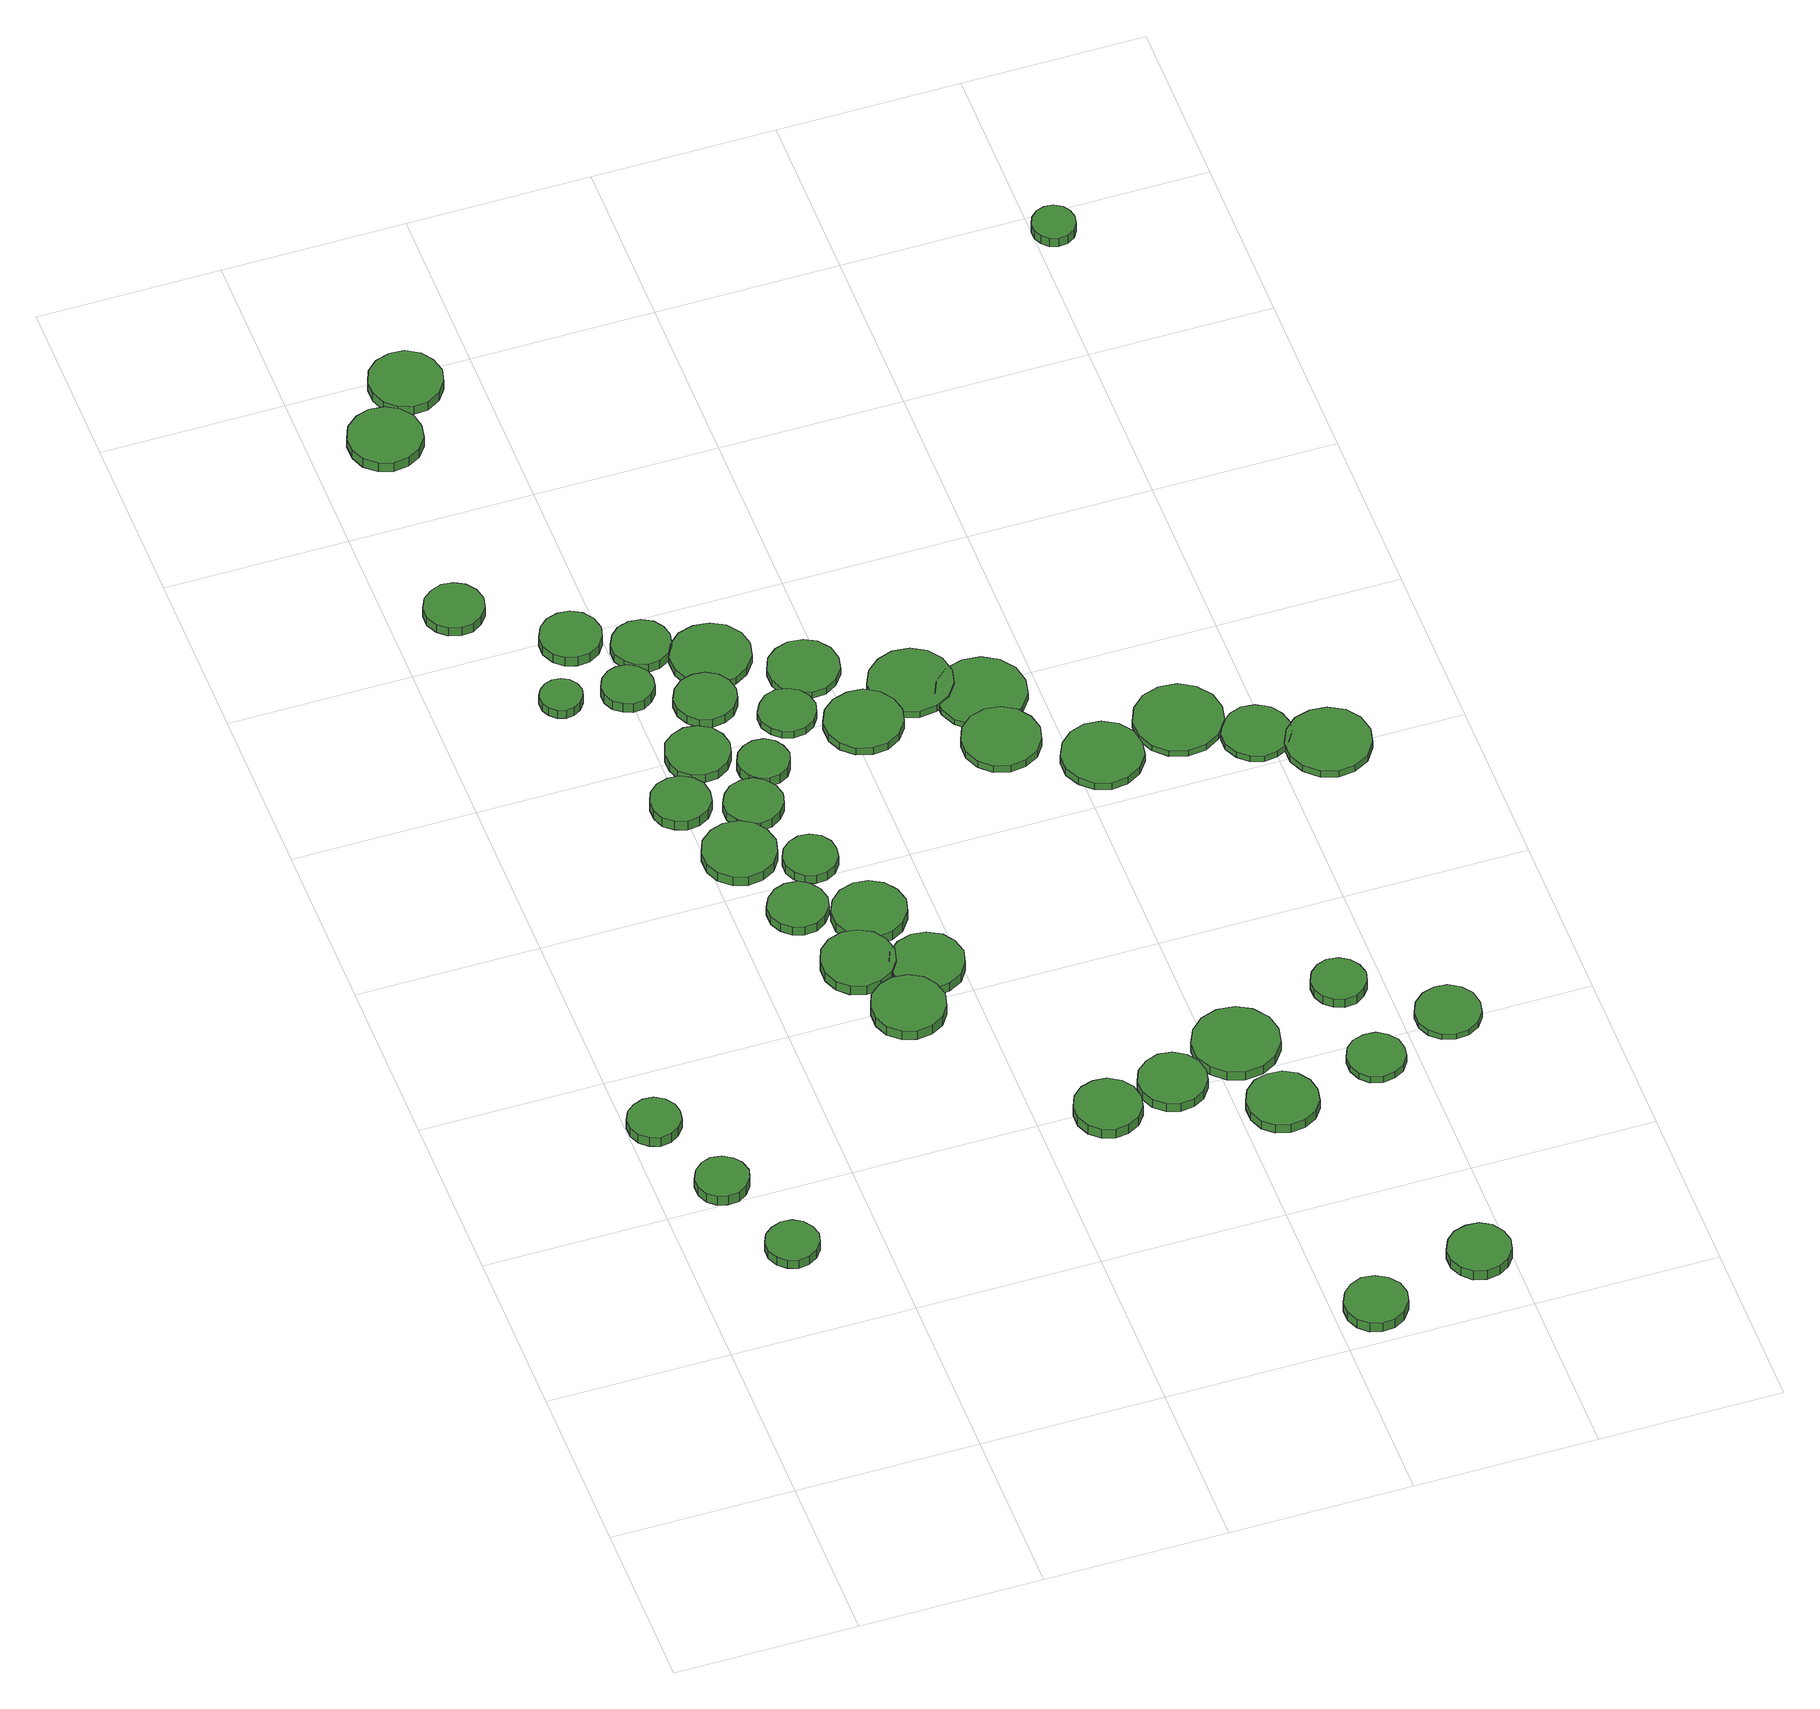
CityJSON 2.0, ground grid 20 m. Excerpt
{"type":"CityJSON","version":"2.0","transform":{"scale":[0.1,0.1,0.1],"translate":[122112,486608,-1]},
"CityObjects":{
"tree1":{"type":"SolitaryVegetationObject","attributes":{"function":"something"},"geometry":[{"type":"MultiSurface","lod":"1","boundaries":[[[0,1,2,3,4,5,6,7,8,9,10,11,12,13,14]],[[15,16,17,18,19,20,21,22,23,24,25,26,27,28,29]],[[0,29,28,1]],[[1,28,27,2]],[[2,27,26,3]],[[3,26,25,4]],[[4,25,24,5]],[[5,24,23,6]],[[6,23,22,7]],[[7,22,21,8]],[[8,21,20,9]],[[9,20,19,10]],[[10,19,18,11]],[[11,18,17,12]],[[12,17,16,13]],[[13,16,15,14]],[[14,15,29,0]]]}]},
"tree2":{"type":"SolitaryVegetationObject","attributes":{"function":"something"},"geometry":[{"type":"MultiSurface","lod":"1","boundaries":[[[30,31,32,33,34,35,36,37,38,39,40,41,42,43,44]],[[45,46,47,48,49,50,51,52,53,54,55,56,57,58,59]],[[30,59,58,31]],[[31,58,57,32]],[[32,57,56,33]],[[33,56,55,34]],[[34,55,54,35]],[[35,54,53,36]],[[36,53,52,37]],[[37,52,51,38]],[[38,51,50,39]],[[39,50,49,40]],[[40,49,48,41]],[[41,48,47,42]],[[42,47,46,43]],[[43,46,45,44]],[[44,45,59,30]]]}]},
"tree3":{"type":"SolitaryVegetationObject","attributes":{"function":"something"},"geometry":[{"type":"MultiSurface","lod":"1","boundaries":[[[60,61,62,63,64,65,66,67,68,69,70,71,72,73,74]],[[75,76,77,78,79,80,81,82,83,84,85,86,87,88,89]],[[60,89,88,61]],[[61,88,87,62]],[[62,87,86,63]],[[63,86,85,64]],[[64,85,84,65]],[[65,84,83,66]],[[66,83,82,67]],[[67,82,81,68]],[[68,81,80,69]],[[69,80,79,70]],[[70,79,78,71]],[[71,78,77,72]],[[72,77,76,73]],[[73,76,75,74]],[[74,75,89,60]]]}]},
"tree4":{"type":"SolitaryVegetationObject","attributes":{"function":"something"},"geometry":[{"type":"MultiSurface","lod":"1","boundaries":[[[90,91,92,93,94,95,96,97,98,99,100,101,102,103,104]],[[105,106,107,108,109,110,111,112,113,114,115,116,117,118,119]],[[90,119,118,91]],[[91,118,117,92]],[[92,117,116,93]],[[93,116,115,94]],[[94,115,114,95]],[[95,114,113,96]],[[96,113,112,97]],[[97,112,111,98]],[[98,111,110,99]],[[99,110,109,100]],[[100,109,108,101]],[[101,108,107,102]],[[102,107,106,103]],[[103,106,105,104]],[[104,105,119,90]]]}]},
"tree5":{"type":"SolitaryVegetationObject","attributes":{"function":"something"},"geometry":[{"type":"MultiSurface","lod":"1","boundaries":[[[120,121,122,123,124,125,126,127,128,129,130,131,132,133,134]],[[135,136,137,138,139,140,141,142,143,144,145,146,147,148,149]],[[120,149,148,121]],[[121,148,147,122]],[[122,147,146,123]],[[123,146,145,124]],[[124,145,144,125]],[[125,144,143,126]],[[126,143,142,127]],[[127,142,141,128]],[[128,141,140,129]],[[129,140,139,130]],[[130,139,138,131]],[[131,138,137,132]],[[132,137,136,133]],[[133,136,135,134]],[[134,135,149,120]]]}]},
"tree6":{"type":"SolitaryVegetationObject","attributes":{"function":"something"},"geometry":[{"type":"MultiSurface","lod":"1","boundaries":[[[150,151,152,153,154,155,156,157,158,159,160,161,162,163,164]],[[165,166,167,168,169,170,171,172,173,174,175,176,177,178,179]],[[150,179,178,151]],[[151,178,177,152]],[[152,177,176,153]],[[153,176,175,154]],[[154,175,174,155]],[[155,174,173,156]],[[156,173,172,157]],[[157,172,171,158]],[[158,171,170,159]],[[159,170,169,160]],[[160,169,168,161]],[[161,168,167,162]],[[162,167,166,163]],[[163,166,165,164]],[[164,165,179,150]]]}]},
"tree7":{"type":"SolitaryVegetationObject","attributes":{"function":"something"},"geometry":[{"type":"MultiSurface","lod":"1","boundaries":[[[180,181,182,183,184,185,186,187,188,189,190,191,192,193,194]],[[195,196,197,198,199,200,201,202,203,204,205,206,207,208,209]],[[180,209,208,181]],[[181,208,207,182]],[[182,207,206,183]],[[183,206,205,184]],[[184,205,204,185]],[[185,204,203,186]],[[186,203,202,187]],[[187,202,201,188]],[[188,201,200,189]],[[189,200,199,190]],[[190,199,198,191]],[[191,198,197,192]],[[192,197,196,193]],[[193,196,195,194]],[[194,195,209,180]]]}]},
"tree8":{"type":"SolitaryVegetationObject","attributes":{"function":"something"},"geometry":[{"type":"MultiSurface","lod":"1","boundaries":[[[210,211,212,213,214,215,216,217,218,219,220,221,222,223,224]],[[225,226,227,228,229,230,231,232,233,234,235,236,237,238,239]],[[210,239,238,211]],[[211,238,237,212]],[[212,237,236,213]],[[213,236,235,214]],[[214,235,234,215]],[[215,234,233,216]],[[216,233,232,217]],[[217,232,231,218]],[[218,231,230,219]],[[219,230,229,220]],[[220,229,228,221]],[[221,228,227,222]],[[222,227,226,223]],[[223,226,225,224]],[[224,225,239,210]]]}]},
"tree9":{"type":"SolitaryVegetationObject","attributes":{"function":"something"},"geometry":[{"type":"MultiSurface","lod":"1","boundaries":[[[240,241,242,243,244,245,246,247,248,249,250,251,252,253,254]],[[255,256,257,258,259,260,261,262,263,264,265,266,267,268,269]],[[240,269,268,241]],[[241,268,267,242]],[[242,267,266,243]],[[243,266,265,244]],[[244,265,264,245]],[[245,264,263,246]],[[246,263,262,247]],[[247,262,261,248]],[[248,261,260,249]],[[249,260,259,250]],[[250,259,258,251]],[[251,258,257,252]],[[252,257,256,253]],[[253,256,255,254]],[[254,255,269,240]]]}]},
"tree10":{"type":"SolitaryVegetationObject","attributes":{"function":"something"},"geometry":[{"type":"MultiSurface","lod":"1","boundaries":[[[270,271,272,273,274,275,276,277,278,279,280,281,282,283,284]],[[285,286,287,288,289,290,291,292,293,294,295,296,297,298,299]],[[270,299,298,271]],[[271,298,297,272]],[[272,297,296,273]],[[273,296,295,274]],[[274,295,294,275]],[[275,294,293,276]],[[276,293,292,277]],[[277,292,291,278]],[[278,291,290,279]],[[279,290,289,280]],[[280,289,288,281]],[[281,288,287,282]],[[282,287,286,283]],[[283,286,285,284]],[[284,285,299,270]]]}]},
"tree11":{"type":"SolitaryVegetationObject","attributes":{"function":"something"},"geometry":[{"type":"MultiSurface","lod":"1","boundaries":[[[300,301,302,303,304,305,306,307,308,309,310,311,312,313,314]],[[315,316,317,318,319,320,321,322,323,324,325,326,327,328,329]],[[300,329,328,301]],[[301,328,327,302]],[[302,327,326,303]],[[303,326,325,304]],[[304,325,324,305]],[[305,324,323,306]],[[306,323,322,307]],[[307,322,321,308]],[[308,321,320,309]],[[309,320,319,310]],[[310,319,318,311]],[[311,318,317,312]],[[312,317,316,313]],[[313,316,315,314]],[[314,315,329,300]]]}]},
"tree12":{"type":"SolitaryVegetationObject","attributes":{"function":"something"},"geometry":[{"type":"MultiSurface","lod":"1","boundaries":[[[330,331,332,333,334,335,336,337,338,339,340,341,342,343,344]],[[345,346,347,348,349,350,351,352,353,354,355,356,357,358,359]],[[330,359,358,331]],[[331,358,357,332]],[[332,357,356,333]],[[333,356,355,334]],[[334,355,354,335]],[[335,354,353,336]],[[336,353,352,337]],[[337,352,351,338]],[[338,351,350,339]],[[339,350,349,340]],[[340,349,348,341]],[[341,348,347,342]],[[342,347,346,343]],[[343,346,345,344]],[[344,345,359,330]]]}]},
"tree13":{"type":"SolitaryVegetationObject","attributes":{"function":"something"},"geometry":[{"type":"MultiSurface","lod":"1","boundaries":[[[360,361,362,363,364,365,366,367,368,369,370,371,372,373,374]],[[375,376,377,378,379,380,381,382,383,384,385,386,387,388,389]],[[360,389,388,361]],[[361,388,387,362]],[[362,387,386,363]],[[363,386,385,364]],[[364,385,384,365]],[[365,384,383,366]],[[366,383,382,367]],[[367,382,381,368]],[[368,381,380,369]],[[369,380,379,370]],[[370,379,378,371]],[[371,378,377,372]],[[372,377,376,373]],[[373,376,375,374]],[[374,375,389,360]]]}]},
"tree14":{"type":"SolitaryVegetationObject","attributes":{"function":"something"},"geometry":[{"type":"MultiSurface","lod":"1","boundaries":[[[390,391,392,393,394,395,396,397,398,399,400,401,402,403,404]],[[405,406,407,408,409,410,411,412,413,414,415,416,417,418,419]],[[390,419,418,391]],[[391,418,417,392]],[[392,417,416,393]],[[393,416,415,394]],[[394,415,414,395]],[[395,414,413,396]],[[396,413,412,397]],[[397,412,411,398]],[[398,411,410,399]],[[399,410,409,400]],[[400,409,408,401]],[[401,408,407,402]],[[402,407,406,403]],[[403,406,405,404]],[[404,405,419,390]]]}]},
"tree15":{"type":"SolitaryVegetationObject","attributes":{"function":"something"},"geometry":[{"type":"MultiSurface","lod":"1","boundaries":[[[420,421,422,423,424,425,426,427,428,429,430,431,432,433,434]],[[435,436,437,438,439,440,441,442,443,444,445,446,447,448,449]],[[420,449,448,421]],[[421,448,447,422]],[[422,447,446,423]],[[423,446,445,424]],[[424,445,444,425]],[[425,444,443,426]],[[426,443,442,427]],[[427,442,441,428]],[[428,441,440,429]],[[429,440,439,430]],[[430,439,438,431]],[[431,438,437,432]],[[432,437,436,433]],[[433,436,435,434]],[[434,435,449,420]]]}]},
"tree16":{"type":"SolitaryVegetationObject","attributes":{"function":"something"},"geometry":[{"type":"MultiSurface","lod":"1","boundaries":[[[450,451,452,453,454,455,456,457,458,459,460,461,462,463,464]],[[465,466,467,468,469,470,471,472,473,474,475,476,477,478,479]],[[450,479,478,451]],[[451,478,477,452]],[[452,477,476,453]],[[453,476,475,454]],[[454,475,474,455]],[[455,474,473,456]],[[456,473,472,457]],[[457,472,471,458]],[[458,471,470,459]],[[459,470,469,460]],[[460,469,468,461]],[[461,468,467,462]],[[462,467,466,463]],[[463,466,465,464]],[[464,465,479,450]]]}]},
"tree17":{"type":"SolitaryVegetationObject","attributes":{"function":"something"},"geometry":[{"type":"MultiSurface","lod":"1","boundaries":[[[480,481,482,483,484,485,486,487,488,489,490,491,492,493,494]],[[495,496,497,498,499,500,501,502,503,504,505,506,507,508,509]],[[480,509,508,481]],[[481,508,507,482]],[[482,507,506,483]],[[483,506,505,484]],[[484,505,504,485]],[[485,504,503,486]],[[486,503,502,487]],[[487,502,501,488]],[[488,501,500,489]],[[489,500,499,490]],[[490,499,498,491]],[[491,498,497,492]],[[492,497,496,493]],[[493,496,495,494]],[[494,495,509,480]]]}]},
"tree18":{"type":"SolitaryVegetationObject","attributes":{"function":"something"},"geometry":[{"type":"MultiSurface","lod":"1","boundaries":[[[510,511,512,513,514,515,516,517,518,519,520,521,522,523,524]],[[525,526,527,528,529,530,531,532,533,534,535,536,537,538,539]],[[510,539,538,511]],[[511,538,537,512]],[[512,537,536,513]],[[513,536,535,514]],[[514,535,534,515]],[[515,534,533,516]],[[516,533,532,517]],[[517,532,531,518]],[[518,531,530,519]],[[519,530,529,520]],[[520,529,528,521]],[[521,528,527,522]],[[522,527,526,523]],[[523,526,525,524]],[[524,525,539,510]]]}]},
"tree19":{"type":"SolitaryVegetationObject","attributes":{"function":"something"},"geometry":[{"type":"MultiSurface","lod":"1","boundaries":[[[540,541,542,543,544,545,546,547,548,549,550,551,552,553,554]],[[555,556,557,558,559,560,561,562,563,564,565,566,567,568,569]],[[540,569,568,541]],[[541,568,567,542]],[[542,567,566,543]],[[543,566,565,544]],[[544,565,564,545]],[[545,564,563,546]],[[546,563,562,547]],[[547,562,561,548]],[[548,561,560,549]],[[549,560,559,550]],[[550,559,558,551]],[[551,558,557,552]],[[552,557,556,553]],[[553,556,555,554]],[[554,555,569,540]]]}]},
"tree20":{"type":"SolitaryVegetationObject","attributes":{"function":"something"},"geometry":[{"type":"MultiSurface","lod":"1","boundaries":[[[570,571,572,573,574,575,576,577,578,579,580,581,582,583,584]],[[585,586,587,588,589,590,591,592,593,594,595,596,597,598,599]],[[570,599,598,571]],[[571,598,597,572]],[[572,597,596,573]],[[573,596,595,574]],[[574,595,594,575]],[[575,594,593,576]],[[576,593,592,577]],[[577,592,591,578]],[[578,591,590,579]],[[579,590,589,580]],[[580,589,588,581]],[[581,588,587,582]],[[582,587,586,583]],[[583,586,585,584]],[[584,585,599,570]]]}]},
"tree21":{"type":"SolitaryVegetationObject","attributes":{"function":"something"},"geometry":[{"type":"MultiSurface","lod":"1","boundaries":[[[600,601,602,603,604,605,606,607,608,609,610,611,612,613,614]],[[615,616,617,618,619,620,621,622,623,624,625,626,627,628,629]],[[600,629,628,601]],[[601,628,627,602]],[[602,627,626,603]],[[603,626,625,604]],[[604,625,624,605]],[[605,624,623,606]],[[606,623,622,607]],[[607,622,621,608]],[[608,621,620,609]],[[609,620,619,610]],[[610,619,618,611]],[[611,618,617,612]],[[612,617,616,613]],[[613,616,615,614]],[[614,615,629,600]]]}]},
"tree22":{"type":"SolitaryVegetationObject","attributes":{"function":"something"},"geometry":[{"type":"MultiSurface","lod":"1","boundaries":[[[630,631,632,633,634,635,636,637,638,639,640,641,642,643,644]],[[645,646,647,648,649,650,651,652,653,654,655,656,657,658,659]],[[630,659,658,631]],[[631,658,657,632]],[[632,657,656,633]],[[633,656,655,634]],[[634,655,654,635]],[[635,654,653,636]],[[636,653,652,637]],[[637,652,651,638]],[[638,651,650,639]],[[639,650,649,640]],[[640,649,648,641]],[[641,648,647,642]],[[642,647,646,643]],[[643,646,645,644]],[[644,645,659,630]]]}]},
"tree23":{"type":"SolitaryVegetationObject","attributes":{"function":"something"},"geometry":[{"type":"MultiSurface","lod":"1","boundaries":[[[660,661,662,663,664,665,666,667,668,669,670,671,672,673,674]],[[675,676,677,678,679,680,681,682,683,684,685,686,687,688,689]],[[660,689,688,661]],[[661,688,687,662]],[[662,687,686,663]],[[663,686,685,664]],[[664,685,684,665]],[[665,684,683,666]],[[666,683,682,667]],[[667,682,681,668]],[[668,681,680,669]],[[669,680,679,670]],[[670,679,678,671]],[[671,678,677,672]],[[672,677,676,673]],[[673,676,675,674]],[[674,675,689,660]]]}]},
"tree24":{"type":"SolitaryVegetationObject","attributes":{"function":"something"},"geometry":[{"type":"MultiSurface","lod":"1","boundaries":[[[690,691,692,693,694,695,696,697,698,699,700,701,702,703,704]],[[705,706,707,708,709,710,711,712,713,714,715,716,717,718,719]],[[690,719,718,691]],[[691,718,717,692]],[[692,717,716,693]],[[693,716,715,694]],[[694,715,714,695]],[[695,714,713,696]],[[696,713,712,697]],[[697,712,711,698]],[[698,711,710,699]],[[699,710,709,700]],[[700,709,708,701]],[[701,708,707,702]],[[702,707,706,703]],[[703,706,705,704]],[[704,705,719,690]]]}]},
"tree25":{"type":"SolitaryVegetationObject","attributes":{"function":"something"},"geometry":[{"type":"MultiSurface","lod":"1","boundaries":[[[720,721,722,723,724,725,726,727,728,729,730,731,732,733,734]],[[735,736,737,738,739,740,741,742,743,744,745,746,747,748,749]],[[720,749,748,721]],[[721,748,747,722]],[[722,747,746,723]],[[723,746,745,724]],[[724,745,744,725]],[[725,744,743,726]],[[726,743,742,727]],[[727,742,741,728]],[[728,741,740,729]],[[729,740,739,730]],[[730,739,738,731]],[[731,738,737,732]],[[732,737,736,733]],[[733,736,735,734]],[[734,735,749,720]]]}]},
"tree26":{"type":"SolitaryVegetationObject","attributes":{"function":"something"},"geometry":[{"type":"MultiSurface","lod":"1","boundaries":[[[750,751,752,753,754,755,756,757,758,759,760,761,762,763,764]],[[765,766,767,768,769,770,771,772,773,774,775,776,777,778,779]],[[750,779,778,751]],[[751,778,777,752]],[[752,777,776,753]],[[753,776,775,754]],[[754,775,774,755]],[[755,774,773,756]],[[756,773,772,757]],[[757,772,771,758]],[[758,771,770,759]],[[759,770,769,760]],[[760,769,768,761]],[[761,768,767,762]],[[762,767,766,763]],[[763,766,765,764]],[[764,765,779,750]]]}]},
"tree27":{"type":"SolitaryVegetationObject","attributes":{"function":"something"},"geometry":[{"type":"MultiSurface","lod":"1","boundaries":[[[780,781,782,783,784,785,786,787,788,789,790,791,792,793,794]],[[795,796,797,798,799,800,801,802,803,804,805,806,807,808,809]],[[780,809,808,781]],[[781,808,807,782]],[[782,807,806,783]],[[783,806,805,784]],[[784,805,804,785]],[[785,804,803,786]],[[786,803,802,787]],[[787,802,801,788]],[[788,801,800,789]],[[789,800,799,790]],[[790,799,798,791]],[[791,798,797,792]],[[792,797,796,793]],[[793,796,795,794]],[[794,795,809,780]]]}]},
"tree28":{"type":"SolitaryVegetationObject","attributes":{"function":"something"},"geometry":[{"type":"MultiSurface","lod":"1","boundaries":[[[810,811,812,813,814,815,816,817,818,819,820,821,822,823,824]],[[825,826,827,828,829,830,831,832,833,834,835,836,837,838,839]],[[810,839,838,811]],[[811,838,837,812]],[[812,837,836,813]],[[813,836,835,814]],[[814,835,834,815]],[[815,834,833,816]],[[816,833,832,817]],[[817,832,831,818]],[[818,831,830,819]],[[819,830,829,820]],[[820,829,828,821]],[[821,828,827,822]],[[822,827,826,823]],[[823,826,825,824]],[[824,825,839,810]]]}]},
"tree29":{"type":"SolitaryVegetationObject","attributes":{"function":"something"},"geometry":[{"type":"MultiSurface","lod":"1","boundaries":[[[840,841,842,843,844,845,846,847,848,849,850,851,852,853,854]],[[855,856,857,858,859,860,861,862,863,864,865,866,867,868,869]],[[840,869,868,841]],[[841,868,867,842]],[[842,867,866,843]],[[843,866,865,844]],[[844,865,864,845]],[[845,864,863,846]],[[846,863,862,847]],[[847,862,861,848]],[[848,861,860,849]],[[849,860,859,850]],[[850,859,858,851]],[[851,858,857,852]],[[852,857,856,853]],[[853,856,855,854]],[[854,855,869,840]]]}]},
"tree30":{"type":"SolitaryVegetationObject","attributes":{"function":"something"},"geometry":[{"type":"MultiSurface","lod":"1","boundaries":[[[870,871,872,873,874,875,876,877,878,879,880,881,882,883,884]],[[885,886,887,888,889,890,891,892,893,894,895,896,897,898,899]],[[870,899,898,871]],[[871,898,897,872]],[[872,897,896,873]],[[873,896,895,874]],[[874,895,894,875]],[[875,894,893,876]],[[876,893,892,877]],[[877,892,891,878]],[[878,891,890,879]],[[879,890,889,880]],[[880,889,888,881]],[[881,888,887,882]],[[882,887,886,883]],[[883,886,885,884]],[[884,885,899,870]]]}]},
"tree31":{"type":"SolitaryVegetationObject","attributes":{"function":"something"},"geometry":[{"type":"MultiSurface","lod":"1","boundaries":[[[900,901,902,903,904,905,906,907,908,909,910,911,912,913,914]],[[915,916,917,918,919,920,921,922,923,924,925,926,927,928,929]],[[900,929,928,901]],[[901,928,927,902]],[[902,927,926,903]],[[903,926,925,904]],[[904,925,924,905]],[[905,924,923,906]],[[906,923,922,907]],[[907,922,921,908]],[[908,921,920,909]],[[909,920,919,910]],[[910,919,918,911]],[[911,918,917,912]],[[912,917,916,913]],[[913,916,915,914]],[[914,915,929,900]]]}]},
"tree32":{"type":"SolitaryVegetationObject","attributes":{"function":"something"},"geometry":[{"type":"MultiSurface","lod":"1","boundaries":[[[930,931,932,933,934,935,936,937,938,939,940,941,942,943,944]],[[945,946,947,948,949,950,951,952,953,954,955,956,957,958,959]],[[930,959,958,931]],[[931,958,957,932]],[[932,957,956,933]],[[933,956,955,934]],[[934,955,954,935]],[[935,954,953,936]],[[936,953,952,937]],[[937,952,951,938]],[[938,951,950,939]],[[939,950,949,940]],[[940,949,948,941]],[[941,948,947,942]],[[942,947,946,943]],[[943,946,945,944]],[[944,945,959,930]]]}]},
"tree33":{"type":"SolitaryVegetationObject","attributes":{"function":"something"},"geometry":[{"type":"MultiSurface","lod":"1","boundaries":[[[960,961,962,963,964,965,966,967,968,969,970,971,972,973,974]],[[975,976,977,978,979,980,981,982,983,984,985,986,987,988,989]],[[960,989,988,961]],[[961,988,987,962]],[[962,987,986,963]],[[963,986,985,964]],[[964,985,984,965]],[[965,984,983,966]],[[966,983,982,967]],[[967,982,981,968]],[[968,981,980,969]],[[969,980,979,970]],[[970,979,978,971]],[[971,978,977,972]],[[972,977,976,973]],[[973,976,975,974]],[[974,975,989,960]]]}]},
"tree34":{"type":"SolitaryVegetationObject","attributes":{"function":"something"},"geometry":[{"type":"MultiSurface","lod":"1","boundaries":[[[990,991,992,993,994,995,996,997,998,999,1000,1001,1002,1003,1004]],[[1005,1006,1007,1008,1009,1010,1011,1012,1013,1014,1015,1016,1017,1018,1019]],[[990,1019,1018,991]],[[991,1018,1017,992]],[[992,1017,1016,993]],[[993,1016,1015,994]],[[994,1015,1014,995]],[[995,1014,1013,996]],[[996,1013,1012,997]],[[997,1012,1011,998]],[[998,1011,1010,999]],[[999,1010,1009,1000]],[[1000,1009,1008,1001]],[[1001,1008,1007,1002]],[[1002,1007,1006,1003]],[[1003,1006,1005,1004]],[[1004,1005,1019,990]]]}]},
"tree35":{"type":"SolitaryVegetationObject","attributes":{"function":"something"},"geometry":[{"type":"MultiSurface","lod":"1","boundaries":[[[1020,1021,1022,1023,1024,1025,1026,1027,1028,1029,1030,1031,1032,1033,1034]],[[1035,1036,1037,1038,1039,1040,1041,1042,1043,1044,1045,1046,1047,1048,1049]],[[1020,1049,1048,1021]],[[1021,1048,1047,1022]],[[1022,1047,1046,1023]],[[1023,1046,1045,1024]],[[1024,1045,1044,1025]],[[1025,1044,1043,1026]],[[1026,1043,1042,1027]],[[1027,1042,1041,1028]],[[1028,1041,1040,1029]],[[1029,1040,1039,1030]],[[1030,1039,1038,1031]],[[1031,1038,1037,1032]],[[1032,1037,1036,1033]],[[1033,1036,1035,1034]],[[1034,1035,1049,1020]]]}]},
"tree36":{"type":"SolitaryVegetationObject","attributes":{"function":"something"},"geometry":[{"type":"MultiSurface","lod":"1","boundaries":[[[1050,1051,1052,1053,1054,1055,1056,1057,1058,1059,1060,1061,1062,1063,1064]],[[1065,1066,1067,1068,1069,1070,1071,1072,1073,1074,1075,1076,1077,1078,1079]],[[1050,1079,1078,1051]],[[1051,1078,1077,1052]],[[1052,1077,1076,1053]],[[1053,1076,1075,1054]],[[1054,1075,1074,1055]],[[1055,1074,1073,1056]],[[1056,1073,1072,1057]],[[1057,1072,1071,1058]],[[1058,1071,1070,1059]],[[1059,1070,1069,1060]],[[1060,1069,1068,1061]],[[1061,1068,1067,1062]],[[1062,1067,1066,1063]],[[1063,1066,1065,1064]],[[1064,1065,1079,1050]]]}]},
"tree37":{"type":"SolitaryVegetationObject","attributes":{"function":"something"},"geometry":[{"type":"MultiSurface","lod":"1","boundaries":[[[1080,1081,1082,1083,1084,1085,1086,1087,1088,1089,1090,1091,1092,1093,1094]],[[1095,1096,1097,1098,1099,1100,1101,1102,1103,1104,1105,1106,1107,1108,1109]],[[1080,1109,1108,1081]],[[1081,1108,1107,1082]],[[1082,1107,1106,1083]],[[1083,1106,1105,1084]],[[1084,1105,1104,1085]],[[1085,1104,1103,1086]],[[1086,1103,1102,1087]],[[1087,1102,1101,1088]],[[1088,1101,1100,1089]],[[1089,1100,1099,1090]],[[1090,1099,1098,1091]],[[1091,1098,1097,1092]],[[1092,1097,1096,1093]],[[1093,1096,1095,1094]],[[1094,1095,1109,1080]]]}]},
"tree38":{"type":"SolitaryVegetationObject","attributes":{"function":"something"},"geometry":[{"type":"MultiSurface","lod":"1","boundaries":[[[1110,1111,1112,1113,1114,1115,1116,1117,1118,1119,1120,1121,1122,1123,1124]],[[1125,1126,1127,1128,1129,1130,1131,1132,1133,1134,1135,1136,1137,1138,1139]],[[1110,1139,1138,1111]],[[1111,1138,1137,1112]],[[1112,1137,1136,1113]],[[1113,1136,1135,1114]],[[1114,1135,1134,1115]],[[1115,1134,1133,1116]],[[1116,1133,1132,1117]],[[1117,1132,1131,1118]],[[1118,1131,1130,1119]],[[1119,1130,1129,1120]],[[1120,1129,1128,1121]],[[1121,1128,1127,1122]],[[1122,1127,1126,1123]],[[1123,1126,1125,1124]],[[1124,1125,1139,1110]]]}]},
"tree39":{"type":"SolitaryVegetationObject","attributes":{"function":"something"},"geometry":[{"type":"MultiSurface","lod":"1","boundaries":[[[1140,1141,1142,1143,1144,1145,1146,1147,1148,1149,1150,1151,1152,1153,1154]],[[1155,1156,1157,1158,1159,1160,1161,1162,1163,1164,1165,1166,1167,1168,1169]],[[1140,1169,1168,1141]],[[1141,1168,1167,1142]],[[1142,1167,1166,1143]],[[1143,1166,1165,1144]],[[1144,1165,1164,1145]],[[1145,1164,1163,1146]],[[1146,1163,1162,1147]],[[1147,1162,1161,1148]],[[1148,1161,1160,1149]],[[1149,1160,1159,1150]],[[1150,1159,1158,1151]],[[1151,1158,1157,1152]],[[1152,1157,1156,1153]],[[1153,1156,1155,1154]],[[1154,1155,1169,1140]]]}]},
"tree40":{"type":"SolitaryVegetationObject","attributes":{"function":"something"},"geometry":[{"type":"MultiSurface","lod":"1","boundaries":[[[1170,1171,1172,1173,1174,1175,1176,1177,1178,1179,1180,1181,1182,1183,1184]],[[1185,1186,1187,1188,1189,1190,1191,1192,1193,1194,1195,1196,1197,1198,1199]],[[1170,1199,1198,1171]],[[1171,1198,1197,1172]],[[1172,1197,1196,1173]],[[1173,1196,1195,1174]],[[1174,1195,1194,1175]],[[1175,1194,1193,1176]],[[1176,1193,1192,1177]],[[1177,1192,1191,1178]],[[1178,1191,1190,1179]],[[1179,1190,1189,1180]],[[1180,1189,1188,1181]],[[1181,1188,1187,1182]],[[1182,1187,1186,1183]],[[1183,1186,1185,1184]],[[1184,1185,1199,1170]]]}]},
"tree41":{"type":"SolitaryVegetationObject","attributes":{"function":"something"},"geometry":[{"type":"MultiSurface","lod":"1","boundaries":[[[1200,1201,1202,1203,1204,1205,1206,1207,1208,1209,1210,1211,1212,1213,1214]],[[1215,1216,1217,1218,1219,1220,1221,1222,1223,1224,1225,1226,1227,1228,1229]],[[1200,1229,1228,1201]],[[1201,1228,1227,1202]],[[1202,1227,1226,1203]],[[1203,1226,1225,1204]],[[1204,1225,1224,1205]],[[1205,1224,1223,1206]],[[1206,1223,1222,1207]],[[1207,1222,1221,1208]],[[1208,1221,1220,1209]],[[1209,1220,1219,1210]],[[1210,1219,1218,1211]],[[1211,1218,1217,1212]],[[1212,1217,1216,1213]],[[1213,1216,1215,1214]],[[1214,1215,1229,1200]]]}]},
"tree42":{"type":"SolitaryVegetationObject","attributes":{"function":"something"},"geometry":[{"type":"MultiSurface","lod":"1","boundaries":[[[1230,1231,1232,1233,1234,1235,1236,1237,1238,1239,1240,1241,1242,1243,1244]],[[1245,1246,1247,1248,1249,1250,1251,1252,1253,1254,1255,1256,1257,1258,1259]],[[1230,1259,1258,1231]],[[1231,1258,1257,1232]],[[1232,1257,1256,1233]],[[1233,1256,1255,1234]],[[1234,1255,1254,1235]],[[1235,1254,1253,1236]],[[1236,1253,1252,1237]],[[1237,1252,1251,1238]],[[1238,1251,1250,1239]],[[1239,1250,1249,1240]],[[1240,1249,1248,1241]],[[1241,1248,1247,1242]],[[1242,1247,1246,1243]],[[1243,1246,1245,1244]],[[1244,1245,1259,1230]]]}]},
"tree43":{"type":"SolitaryVegetationObject","attributes":{"function":"something"},"geometry":[{"type":"MultiSurface","lod":"1","boundaries":[[[1260,1261,1262,1263,1264,1265,1266,1267,1268,1269,1270,1271,1272,1273,1274]],[[1275,1276,1277,1278,1279,1280,1281,1282,1283,1284,1285,1286,1287,1288,1289]],[[1260,1289,1288,1261]],[[1261,1288,1287,1262]],[[1262,1287,1286,1263]],[[1263,1286,1285,1264]],[[1264,1285,1284,1265]],[[1265,1284,1283,1266]],[[1266,1283,1282,1267]],[[1267,1282,1281,1268]],[[1268,1281,1280,1269]],[[1269,1280,1279,1270]],[[1270,1279,1278,1271]],[[1271,1278,1277,1272]],[[1272,1277,1276,1273]],[[1273,1276,1275,1274]],[[1274,1275,1289,1260]]]}]}
},
"vertices":[
[56,523,26],[54,534,26],[47,544,26],[37,550,26],[25,551,26],[14,547,26],[5,540,26],[0,529,26],[0,517,26],[5,506,26],[14,498,26],[25,494,26],[37,496,26],[47,502,26],[54,511,26],[54,511,13],[47,502,13],[37,496,13],[25,494,13],[14,498,13],[5,506,13],[0,517,13],[0,529,13],[5,540,13],[14,547,13],[25,551,13],[37,550,13],[47,544,13],[54,534,13],[56,523,13],
[95,420,29],[92,432,29],[85,441,29],[75,447,29],[63,449,29],[52,445,29],[43,437,29],[38,426,29],[38,414,29],[43,403,29],[52,395,29],[63,392,29],[75,393,29],[85,399,29],[92,409,29],[92,409,16],[85,399,16],[75,393,16],[63,392,16],[52,395,16],[43,403,16],[38,414,16],[38,426,16],[43,437,16],[52,445,16],[63,449,16],[75,447,16],[85,441,16],[92,432,16],[95,420,16],
[133,310,32],[130,321,32],[123,331,32],[113,337,32],[101,338,32],[90,334,32],[81,327,32],[76,316,32],[76,304,32],[81,293,32],[90,285,32],[101,281,32],[113,283,32],[123,289,32],[130,298,32],[130,298,20],[123,289,20],[113,283,20],[101,281,20],[90,285,20],[81,293,20],[76,304,20],[76,316,20],[81,327,20],[90,334,20],[101,338,20],[113,337,20],[123,331,20],[130,321,20],[133,310,20],
[99,1264,27],[96,1277,27],[88,1288,27],[77,1294,27],[64,1296,27],[51,1291,27],[41,1283,27],[35,1270,27],[35,1257,27],[41,1245,27],[51,1236,27],[64,1232,27],[77,1233,27],[88,1240,27],[96,1250,27],[96,1250,15],[88,1240,15],[77,1233,15],[64,1232,15],[51,1236,15],[41,1245,15],[35,1257,15],[35,1270,15],[41,1283,15],[51,1291,15],[64,1296,15],[77,1294,15],[88,1288,15],[96,1277,15],[99,1264,15],
[153,1112,26],[151,1121,26],[145,1129,26],[137,1133,26],[128,1134,26],[119,1131,26],[112,1125,26],[108,1117,26],[108,1107,26],[112,1099,26],[119,1092,26],[128,1089,26],[137,1090,26],[145,1095,26],[151,1103,26],[151,1103,14],[145,1095,14],[137,1090,14],[128,1089,14],[119,1092,14],[112,1099,14],[108,1107,14],[108,1117,14],[112,1125,14],[119,1131,14],[128,1134,14],[137,1133,14],[145,1129,14],[151,1121,14],[153,1112,14],
[230,934,26],[228,948,26],[220,958,26],[208,965,26],[195,966,26],[182,962,26],[172,953,26],[167,941,26],[167,928,26],[172,915,26],[182,907,26],[195,902,26],[208,904,26],[220,910,26],[228,921,26],[228,921,13],[220,910,13],[208,904,13],[195,902,13],[182,907,13],[172,915,13],[167,928,13],[167,941,13],[172,953,13],[182,962,13],[195,966,13],[208,965,13],[220,958,13],[228,948,13],[230,934,13],
[272,849,26],[268,865,26],[259,878,26],[245,886,26],[228,888,26],[213,883,26],[200,872,26],[194,857,26],[194,840,26],[200,825,26],[213,814,26],[228,809,26],[245,811,26],[259,819,26],[268,832,26],[268,832,13],[259,819,13],[245,811,13],[228,809,13],[213,814,13],[200,825,13],[194,840,13],[194,857,13],[200,872,13],[213,883,13],[228,888,13],[245,886,13],[259,878,13],[268,865,13],[272,849,13],
[296,756,26],[293,769,26],[285,780,26],[274,787,26],[260,788,26],[248,784,26],[238,775,26],[232,763,26],[232,749,26],[238,737,26],[248,728,26],[260,724,26],[274,725,26],[285,732,26],[293,743,26],[293,743,14],[285,732,14],[274,725,14],[260,724,14],[248,728,14],[238,737,14],[232,749,14],[232,763,14],[238,775,14],[248,784,14],[260,788,14],[274,787,14],[285,780,14],[293,769,14],[296,756,14],
[337,665,27],[333,681,27],[324,694,27],[309,702,27],[293,704,27],[277,699,27],[265,688,27],[259,673,27],[259,656,27],[265,641,27],[277,630,27],[293,625,27],[309,627,27],[324,635,27],[333,648,27],[333,648,14],[324,635,14],[309,627,14],[293,625,14],[277,630,14],[265,641,14],[259,656,14],[259,673,14],[265,688,14],[277,699,14],[293,704,14],[309,702,14],[324,694,14],[333,681,14],[337,665,14],
[365,588,28],[361,604,28],[352,617,28],[338,625,28],[321,627,28],[306,622,28],[293,611,28],[287,596,28],[287,579,28],[293,564,28],[306,553,28],[321,548,28],[338,550,28],[352,558,28],[361,571,28],[361,571,15],[352,558,15],[338,550,15],[321,548,15],[306,553,15],[293,564,15],[287,579,15],[287,596,15],[293,611,15],[306,622,15],[321,627,15],[338,625,15],[352,617,15],[361,604,15],[365,588,15],
[200,1189,24],[197,1203,24],[189,1214,24],[177,1221,24],[164,1222,24],[151,1218,24],[141,1209,24],[135,1196,24],[135,1183,24],[141,1170,24],[151,1161,24],[164,1157,24],[177,1158,24],[189,1165,24],[197,1176,24],[197,1176,11],[189,1165,11],[177,1158,11],[164,1157,11],[151,1161,11],[141,1170,11],[135,1183,11],[135,1196,11],[141,1209,11],[151,1218,11],[164,1222,11],[177,1221,11],[189,1214,11],[197,1203,11],[200,1189,11],
[227,1104,25],[225,1115,25],[218,1124,25],[208,1130,25],[196,1131,25],[186,1128,25],[177,1120,25],[172,1109,25],[172,1098,25],[177,1087,25],[186,1080,25],[196,1076,25],[208,1077,25],[218,1083,25],[225,1092,25],[225,1092,12],[218,1083,12],[208,1077,12],[196,1076,12],[186,1080,12],[177,1087,12],[172,1098,12],[172,1109,12],[177,1120,12],[186,1128,12],[196,1131,12],[208,1130,12],[218,1124,12],[225,1115,12],[227,1104,12],
[117,1511,28],[114,1527,28],[104,1540,28],[90,1548,28],[73,1550,28],[58,1545,28],[45,1534,28],[39,1519,28],[39,1502,28],[45,1487,28],[58,1476,28],[73,1471,28],[90,1473,28],[104,1481,28],[114,1494,28],[114,1494,15],[104,1481,15],[90,1473,15],[73,1471,15],[58,1476,15],[45,1487,15],[39,1502,15],[39,1519,15],[45,1534,15],[58,1545,15],[73,1550,15],[90,1548,15],[104,1540,15],[114,1527,15],[117,1511,15],
[272,994,24],[269,1008,24],[261,1020,24],[248,1027,24],[234,1029,24],[220,1024,24],[209,1015,24],[204,1001,24],[204,987,24],[209,974,24],[220,964,24],[234,960,24],[248,961,24],[261,969,24],[269,980,24],[269,980,12],[261,969,12],[248,961,12],[234,960,12],[220,964,12],[209,974,12],[204,987,12],[204,1001,12],[209,1015,12],[220,1024,12],[234,1029,12],[248,1027,12],[261,1020,12],[269,1008,12],[272,994,12],
[300,908,25],[297,921,25],[289,932,25],[278,939,25],[265,940,25],[252,936,25],[243,927,25],[237,915,25],[237,902,25],[243,890,25],[252,881,25],[265,877,25],[278,878,25],[289,885,25],[297,895,25],[297,895,13],[289,885,13],[278,878,13],[265,877,13],[252,881,13],[243,890,13],[237,902,13],[237,915,13],[243,927,13],[252,936,13],[265,940,13],[278,939,13],[289,932,13],[297,921,13],[300,908,13],
[327,818,25],[325,830,25],[318,840,25],[307,846,25],[295,847,25],[284,843,25],[275,835,25],[270,824,25],[270,812,25],[275,801,25],[284,793,25],[295,789,25],[307,790,25],[318,796,25],[325,806,25],[325,806,13],[318,796,13],[307,790,13],[295,789,13],[284,793,13],[275,801,13],[270,812,13],[270,824,13],[275,835,13],[284,843,13],[295,847,13],[307,846,13],[318,840,13],[325,830,13],[327,818,13],
[371,728,25],[367,744,25],[357,757,25],[343,765,25],[327,767,25],[311,762,25],[299,751,25],[292,736,25],[292,720,25],[299,704,25],[311,694,25],[327,688,25],[343,690,25],[357,698,25],[367,712,25],[367,712,12],[357,698,12],[343,690,12],[327,688,12],[311,694,12],[299,704,12],[292,720,12],[292,736,12],[299,751,12],[311,762,12],[327,767,12],[343,765,12],[357,757,12],[367,744,12],[371,728,12],
[403,640,26],[399,656,26],[390,669,26],[375,677,26],[359,679,26],[343,674,26],[331,663,26],[325,648,26],[325,631,26],[331,616,26],[343,605,26],[359,600,26],[375,602,26],[390,610,26],[399,624,26],[399,624,14],[390,610,14],[375,602,14],[359,600,14],[343,605,14],[331,616,14],[325,631,14],[325,648,14],[331,663,14],[343,674,14],[359,679,14],[375,677,14],[390,669,14],[399,656,14],[403,640,14],
[264,1157,23],[261,1170,23],[254,1180,23],[242,1187,23],[229,1188,23],[216,1184,23],[207,1175,23],[201,1163,23],[201,1150,23],[207,1138,23],[216,1129,23],[229,1125,23],[242,1126,23],[254,1133,23],[261,1144,23],[261,1144,11],[254,1133,11],[242,1126,11],[229,1125,11],[216,1129,11],[207,1138,11],[201,1150,11],[201,1163,11],[207,1175,11],[216,1184,11],[229,1188,11],[242,1187,11],[254,1180,11],[261,1170,11],[264,1157,11],
[325,960,25],[322,972,25],[316,981,25],[306,987,25],[294,988,25],[283,984,25],[275,977,25],[270,966,25],[270,955,25],[275,944,25],[283,937,25],[294,933,25],[306,934,25],[316,940,25],[322,949,25],[322,949,12],[316,940,12],[306,934,12],[294,933,12],[283,937,12],[275,944,12],[270,955,12],[270,966,12],[275,977,12],[283,984,12],[294,988,12],[306,987,12],[316,981,12],[322,972,12],[325,960,12],
[507,385,31],[504,400,31],[495,412,31],[482,420,31],[467,421,31],[453,417,31],[442,407,31],[436,393,31],[436,378,31],[442,364,31],[453,354,31],[467,349,31],[482,351,31],[495,358,31],[504,370,31],[504,370,18],[495,358,18],[482,351,18],[467,349,18],[453,354,18],[442,364,18],[436,378,18],[436,393,18],[442,407,18],[453,417,18],[467,421,18],[482,420,18],[495,412,18],[504,400,18],[507,385,18],
[303,1064,23],[300,1078,23],[292,1089,23],[280,1096,23],[266,1097,23],[253,1093,23],[243,1084,23],[237,1071,23],[237,1057,23],[243,1045,23],[253,1035,23],[266,1031,23],[280,1033,23],[292,1039,23],[300,1051,23],[300,1051,11],[292,1039,11],[280,1033,11],[266,1031,11],[253,1035,11],[243,1045,11],[237,1057,11],[237,1071,11],[243,1084,11],[253,1093,11],[266,1097,11],[280,1096,11],[292,1089,11],[300,1078,11],[303,1064,11],
[162,1577,29],[158,1593,29],[149,1606,29],[134,1615,29],[118,1616,29],[102,1611,29],[90,1600,29],[84,1585,29],[84,1569,29],[90,1554,29],[102,1543,29],[118,1538,29],[134,1539,29],[149,1548,29],[158,1561,29],[158,1561,17],[149,1548,17],[134,1539,17],[118,1538,17],[102,1543,17],[90,1554,17],[84,1569,17],[84,1585,17],[90,1600,17],[102,1611,17],[118,1616,17],[134,1615,17],[149,1606,17],[158,1593,17],[162,1577,17],
[338,1121,21],[334,1138,21],[323,1153,21],[308,1161,21],[290,1163,21],[273,1158,21],[260,1146,21],[253,1130,21],[253,1112,21],[260,1096,21],[273,1084,21],[290,1078,21],[308,1080,21],[323,1089,21],[334,1103,21],[334,1103,11],[323,1089,11],[308,1080,11],[290,1078,11],[273,1084,11],[260,1096,11],[253,1112,11],[253,1130,11],[260,1146,11],[273,1158,11],[290,1163,11],[308,1161,11],[323,1153,11],[334,1138,11],[338,1121,11],
[374,1020,21],[371,1033,21],[364,1043,21],[353,1049,21],[340,1051,21],[328,1047,21],[319,1038,21],[313,1027,21],[313,1014,21],[319,1002,21],[328,994,21],[340,990,21],[353,991,21],[364,998,21],[371,1008,21],[371,1008,11],[364,998,11],[353,991,11],[340,990,11],[328,994,11],[319,1002,11],[313,1014,11],[313,1027,11],[319,1038,11],[328,1047,11],[340,1051,11],[353,1049,11],[364,1043,11],[371,1033,11],[374,1020,11],
[676,40,29],[673,54,29],[664,65,29],[652,72,29],[638,74,29],[625,69,29],[615,60,29],[609,47,29],[609,33,29],[615,20,29],[625,11,29],[638,7,29],[652,8,29],[664,15,29],[673,27,29],[673,27,16],[664,15,16],[652,8,16],[638,7,16],[625,11,16],[615,20,16],[609,33,16],[609,47,16],[615,60,16],[625,69,16],[638,74,16],[652,72,16],[664,65,16],[673,54,16],[676,40,16],
[583,401,27],[580,416,27],[571,428,27],[558,436,27],[543,438,27],[529,433,27],[517,423,27],[511,409,27],[511,394,27],[517,380,27],[529,370,27],[543,365,27],[558,367,27],[571,374,27],[580,387,27],[580,387,15],[571,374,15],[558,367,15],[543,365,15],[529,370,15],[517,380,15],[511,394,15],[511,409,15],[517,423,15],[529,433,15],[543,438,15],[558,436,15],[571,428,15],[580,416,15],[583,401,15],
[417,1073,20],[414,1089,20],[404,1102,20],[391,1109,20],[375,1111,20],[360,1106,20],[348,1096,20],[342,1081,20],[342,1066,20],[348,1051,20],[360,1041,20],[375,1036,20],[391,1037,20],[404,1045,20],[414,1058,20],[414,1058,11],[404,1045,11],[391,1037,11],[375,1036,11],[360,1041,11],[348,1051,11],[342,1066,11],[342,1081,11],[348,1096,11],[360,1106,11],[375,1111,11],[391,1109,11],[404,1102,11],[414,1089,11],[417,1073,11],
[455,983,21],[451,1000,21],[441,1014,21],[426,1023,21],[409,1024,21],[392,1019,21],[379,1008,21],[372,992,21],[372,974,21],[379,959,21],[392,947,21],[409,942,21],[426,943,21],[441,952,21],[451,966,21],[451,966,11],[441,952,11],[426,943,11],[409,942,11],[392,947,11],[379,959,11],[372,974,11],[372,992,11],[379,1008,11],[392,1019,11],[409,1024,11],[426,1023,11],[441,1014,11],[451,1000,11],[455,983,11],
[683,342,23],[680,357,23],[671,370,23],[657,378,23],[641,379,23],[626,375,23],[614,364,23],[608,350,23],[608,334,23],[614,319,23],[626,309,23],[641,304,23],[657,306,23],[671,314,23],[680,326,23],[680,326,11],[671,314,11],[657,306,11],[641,304,11],[626,309,11],[614,319,11],[608,334,11],[608,350,11],[614,364,11],[626,375,11],[641,379,11],[657,378,11],[671,370,11],[680,357,11],[683,342,11],
[672,432,26],[668,451,26],[656,467,26],[640,476,26],[620,478,26],[602,472,26],[588,459,26],[580,442,26],[580,422,26],[588,405,26],[602,392,26],[620,386,26],[640,388,26],[656,397,26],[668,413,26],[668,413,14],[656,397,14],[640,388,14],[620,386,14],[602,392,14],[588,405,14],[580,422,14],[580,442,14],[588,459,14],[602,472,14],[620,478,14],[640,476,14],[656,467,14],[668,451,14],[672,432,14],
[521,1019,20],[517,1038,20],[506,1053,20],[490,1062,20],[471,1064,20],[454,1058,20],[440,1046,20],[432,1029,20],[432,1010,20],[440,993,20],[454,981,20],[471,975,20],[490,977,20],[506,986,20],[517,1001,20],[517,1001,11],[506,986,11],[490,977,11],[471,975,11],[454,981,11],[440,993,11],[432,1010,11],[432,1029,11],[440,1046,11],[454,1058,11],[471,1064,11],[490,1062,11],[506,1053,11],[517,1038,11],[521,1019,11],
[802,82,21],[799,95,21],[791,107,21],[779,114,21],[765,115,21],[751,111,21],[741,102,21],[735,89,21],[735,75,21],[741,62,21],[751,52,21],[765,48,21],[779,50,21],[791,57,21],[799,68,21],[799,68,8],[791,57,8],[779,50,8],[765,48,8],[751,52,8],[741,62,8],[735,75,8],[735,89,8],[741,102,8],[751,111,8],[765,115,8],[779,114,8],[791,107,8],[799,95,8],[802,82,8],
[580,914,21],[576,931,21],[566,945,21],[551,954,21],[534,956,21],[517,951,21],[504,939,21],[497,923,21],[497,906,21],[504,890,21],[517,878,21],[534,873,21],[551,875,21],[566,883,21],[576,897,21],[576,897,11],[566,883,11],[551,875,11],[534,873,11],[517,878,11],[504,890,11],[497,906,11],[497,923,11],[504,939,11],[517,951,11],[534,956,11],[551,954,11],[566,945,11],[576,931,11],[580,914,11],
[588,982,19],[584,1002,19],[572,1018,19],[555,1028,19],[535,1030,19],[516,1024,19],[501,1010,19],[493,992,19],[493,972,19],[501,954,19],[516,941,19],[535,935,19],[555,937,19],[572,947,19],[584,963,19],[584,963,11],[572,947,11],[555,937,11],[535,935,11],[516,941,11],[501,954,11],[493,972,11],[493,992,11],[501,1010,11],[516,1024,11],[535,1030,11],[555,1028,11],[572,1018,11],[584,1002,11],[588,982,11],
[788,373,17],[786,386,17],[778,396,17],[767,403,17],[754,404,17],[741,400,17],[732,392,17],[727,380,17],[727,367,17],[732,355,17],[741,346,17],[754,342,17],[767,344,17],[778,350,17],[786,361,17],[786,361,8],[778,350,8],[767,344,8],[754,342,8],[741,346,8],[732,355,8],[727,367,8],[727,380,8],[732,392,8],[741,400,8],[754,404,8],[767,403,8],[778,396,8],[786,386,8],[788,373,8],
[672,860,20],[669,878,20],[658,893,20],[642,902,20],[624,904,20],[607,898,20],[594,886,20],[586,869,20],[586,851,20],[594,835,20],[607,823,20],[624,817,20],[642,819,20],[658,828,20],[669,843,20],[669,843,10],[658,828,10],[642,819,10],[624,817,10],[607,823,10],[594,835,10],[586,851,10],[586,869,10],[594,886,10],[607,898,10],[624,904,10],[642,902,10],[658,893,10],[669,878,10],[672,860,10],
[784,483,20],[781,495,20],[774,505,20],[764,511,20],[751,513,20],[740,509,20],[731,501,20],[726,490,20],[726,477,20],[731,466,20],[740,458,20],[751,454,20],[764,455,20],[774,462,20],[781,471,20],[781,471,8],[774,462,8],[764,455,8],[751,454,8],[740,458,8],[731,466,8],[726,477,8],[726,490,8],[731,501,8],[740,509,8],[751,513,8],[764,511,8],[774,505,8],[781,495,8],[784,483,8],
[882,409,16],[879,424,16],[871,435,16],[858,443,16],[844,444,16],[830,440,16],[819,430,16],[813,417,16],[813,402,16],[819,389,16],[830,379,16],[844,375,16],[858,376,16],[871,383,16],[879,395,16],[879,395,8],[871,383,8],[858,376,8],[844,375,8],[830,379,8],[819,389,8],[813,402,8],[813,417,8],[819,430,8],[830,440,8],[844,444,8],[858,443,8],[871,435,8],[879,424,8],[882,409,8],
[766,882,19],[762,901,19],[750,917,19],[733,927,19],[713,929,19],[694,923,19],[680,910,19],[672,892,19],[672,872,19],[680,854,19],[694,841,19],[713,835,19],[733,837,19],[750,847,19],[762,863,19],[762,863,11],[750,847,11],[733,837,11],[713,835,11],[694,841,11],[680,854,11],[672,872,11],[672,892,11],[680,910,11],[694,923,11],[713,929,11],[733,927,11],[750,917,11],[762,901,11],[766,882,11],
[825,839,18],[821,854,18],[813,866,18],[799,874,18],[784,876,18],[770,871,18],[759,861,18],[752,847,18],[752,832,18],[759,818,18],[770,808,18],[784,803,18],[799,805,18],[813,812,18],[821,824,18],[821,824,10],[813,812,10],[799,805,10],[784,803,10],[770,808,10],[759,818,10],[752,832,10],[752,847,10],[759,861,10],[770,871,10],[784,876,10],[799,874,10],[813,866,10],[821,854,10],[825,839,10],
[899,803,19],[895,822,19],[884,837,19],[867,846,19],[849,848,19],[831,843,19],[817,830,19],[809,813,19],[809,794,19],[817,777,19],[831,764,19],[849,758,19],[867,760,19],[884,769,19],[895,785,19],[895,785,10],[884,769,10],[867,760,10],[849,758,10],[831,764,10],[817,777,10],[809,794,10],[809,813,10],[817,830,10],[831,843,10],[849,848,10],[867,846,10],[884,837,10],[895,822,10],[899,803,10],
[842,1565,33],[840,1574,33],[835,1582,33],[826,1587,33],[816,1588,33],[807,1585,33],[800,1578,33],[796,1569,33],[796,1560,33],[800,1551,33],[807,1544,33],[816,1541,33],[826,1542,33],[835,1547,33],[840,1555,33],[840,1555,21],[835,1547,21],[826,1542,21],[816,1541,21],[807,1544,21],[800,1551,21],[796,1560,21],[796,1569,21],[800,1578,21],[807,1585,21],[816,1588,21],[826,1587,21],[835,1582,21],[840,1574,21],[842,1565,21]
]}
